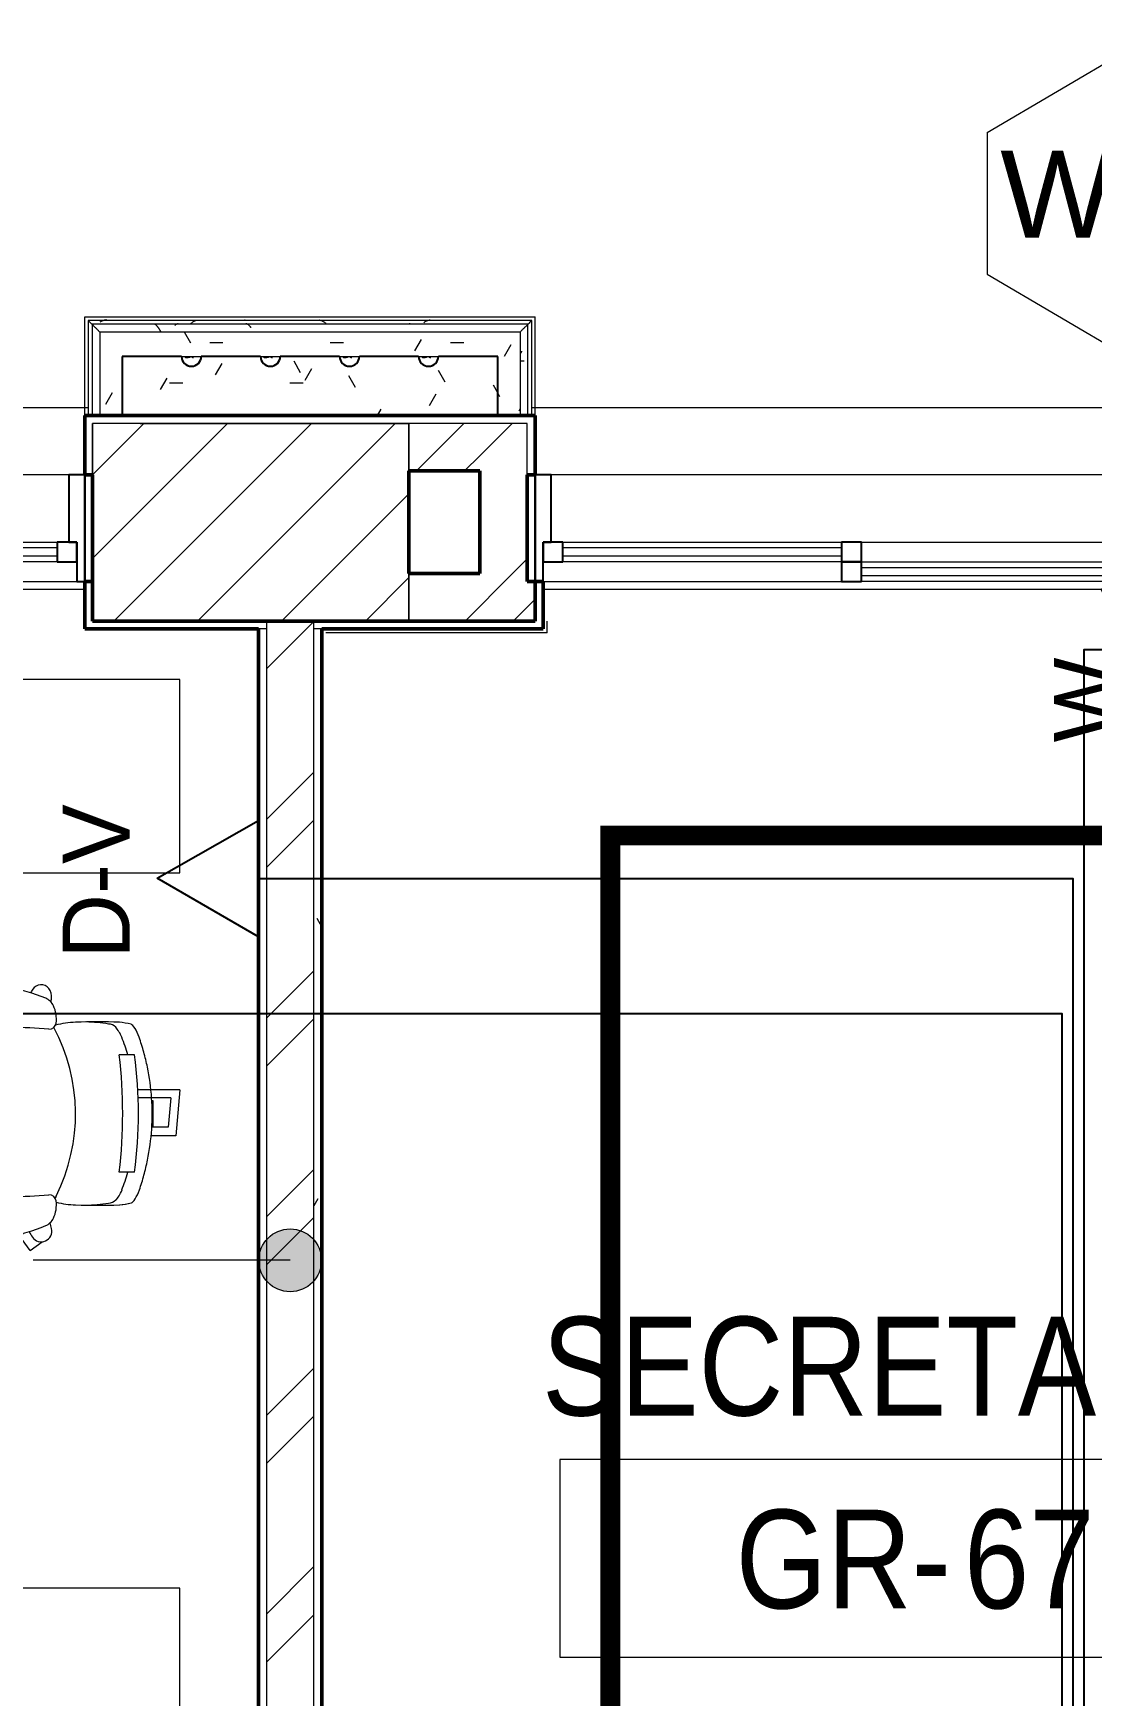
# Model space of a CAD drawing. Header units: millimetres. Extents: x -9358 to 257996, y -67499 to 9117.
# Drawn here: x 5650 to 8328, y -3019 to 1190 of the extents above; entities that cross this region are included whole.
import ezdxf

# ---------------------------------------------------------------- set-up
doc = ezdxf.new("R2010")
doc.units = ezdxf.units.MM
doc.header["$LTSCALE"] = 1000
for name, color, linetype, lineweight in [('A-COL-RFC', 8, 'Continuous', 18), ('A-COL-RFC-1', 8, 'Continuous', 9), ('A-COL-RFC-2', 8, 'Continuous', 50), ('A-FLR-PAT', 8, 'Continuous', 18), ('A-FRN', 8, 'Continuous', 9), ('A-LIN-30-1', 8, 'Continuous', 25), ('A-ROM-NAM', 8, 'Continuous', 9), ('A-TYP-WAL', 8, 'Continuous', 0), ('A-TYP-WIN', 8, 'Continuous', 0), ('A-WAL-CLD', 8, 'Continuous', 9), ('A-WAL-CMU', 8, 'Continuous', 50), ('A-WAL-FIN', 8, 'Continuous', 9), ('A-WAL-LOW-20', 8, 'Continuous', 18), ('A-WAL-LOW-20-1', 8, 'Continuous', 50), ('A-WAL-LOW-30', 8, 'Continuous', 18), ('A-WAL-PAT-1', 8, 'Continuous', 9), ('A-WIN', 8, 'Continuous', 9), ('A-WIN-1', 8, 'Continuous', 25), ('A-WIN-2', 8, 'Continuous', 18)]:
    doc.layers.add(name, color=color, linetype=linetype, lineweight=lineweight)
for name, color, linetype in [('CCTV', 4, 'Continuous'), ('DATANET', 4, 'Continuous'), ('F POINT AGN', 7, 'Continuous'), ('LC-CABLE -10', 4, 'Continuous'), ('LC-DA-CIR', 4, 'Continuous'), ('LC-T-OUTLET', 4, 'Continuous'), ('Route - rack2', 7, 'Continuous')]:
    doc.layers.add(name, color=color, linetype=linetype)
doc.styles.add('Arial_5', font='arial.ttf', dxfattribs={"width": 0.85, "height": 200})
doc.styles.add('Arial_8', font='arial.ttf', dxfattribs={"height": 220})
pattern_1 = [(45, (0, 0), (-251.447, 251.447), []), (45, (0, 381), (-251.447, 251.447), [])]
pattern_2 = [(0, (0, 0), (812.8, 203.2), [33.528, -576.072, 33.528, -576.072, -3251.2]), (0, (0, 0), (812.8, 203.2), [-1219.2, 33.528, -1185.672, 33.528, -576.072, -1422.4]), (0, (0, 0), (812.8, 203.2), [-3048, 33.528, -372.872, 33.528, -982.472]), (120, (304.8, 101.6), (-582.3764, 602.3054), [33.528, -576.072, 33.528, -576.072, -3251.2]), (120, (304.8, 101.6), (-582.3764, 602.3054), [-1219.2, 33.528, -1185.672, 33.528, -576.072, -1422.4]), (120, (304.8, 101.6), (-582.3764, 602.3054), [-3048, 33.528, -372.872, 33.528, -982.472]), (240, (406.4, 508), (-230.4236, -805.5054), [33.528, -576.072, 33.528, -576.072, -3251.2]), (240, (406.4, 508), (-230.4236, -805.5054), [-1219.2, 33.528, -1185.672, 33.528, -576.072, -1422.4]), (240, (406.4, 508), (-230.4236, -805.5054), [-3048, 33.528, -372.872, 33.528, -982.472])]
pattern_3 = [(0, (0, 0), (406.4, 101.6), [33.528, -271.272, 33.528, -271.272, -1625.6]), (0, (0, 0), (406.4, 101.6), [-609.6, 33.528, -576.072, 33.528, -271.272, -711.2]), (0, (0, 0), (406.4, 101.6), [-1524, 33.528, -169.672, 33.528, -474.472]), (120, (152.4, 50.8), (-291.1882, 301.1527), [33.528, -271.272, 33.528, -271.272, -1625.6]), (120, (152.4, 50.8), (-291.1882, 301.1527), [-609.6, 33.528, -576.072, 33.528, -271.272, -711.2]), (120, (152.4, 50.8), (-291.1882, 301.1527), [-1524, 33.528, -169.672, 33.528, -474.472]), (240, (203.2, 254), (-115.2118, -402.7527), [33.528, -271.272, 33.528, -271.272, -1625.6]), (240, (203.2, 254), (-115.2118, -402.7527), [-609.6, 33.528, -576.072, 33.528, -271.272, -711.2]), (240, (203.2, 254), (-115.2118, -402.7527), [-1524, 33.528, -169.672, 33.528, -474.472])]

# ---------------------------------------------------------------- blocks, each defined once
blk = doc.blocks.new('Window Tag - Window Tag-41068-01-Ground Floor Plan')
at = {"layer": 'A-TYP-WIN'}
for p, q in [((-4.506, 1.627), (-0.238, 4.142)), ((-0.238, 4.142), (4.181, 1.556)), ((-4.506, 1.627), (-4.506, -1.959)), ((4.181, 1.556), (4.181, -1.888)), ((-4.506, -1.959), (-0.238, -4.474)), ((-0.238, -4.474), (4.181, -1.888))]:
    blk.add_line(p, q, dxfattribs=at)
blk = doc.blocks.new('D-V')
at = {"color": 3}
blk.add_lwpolyline([(1.2, 256.5), (146.9, 0), (-146.9, 0), (1.2, 256.5)], dxfattribs=at)
at = {"layer": 'CCTV', "color": 2}
blk.add_attdef('D-V', (-225.1, 246.5), '', height=170, dxfattribs=at)
blk = doc.blocks.new('D-W')
at = {"color": 3, "elevation": 0}
blk.add_lwpolyline([(0, 254.5), (146.9, 0), (-146.9, 0), (0, 254.5)], dxfattribs=at)
at = {"layer": 'LC-T-OUTLET', "color": 2}
blk.add_attdef('W', (77.2, 236.3, 0), '', height=170, dxfattribs=at)
blk = doc.blocks.new('access point wifi weather proof')
at = {"layer": 'LC-CABLE -10'}
h = blk.add_hatch(color=3, dxfattribs=at)
h.dxf.hatch_style = 1
h.paths.add_polyline_path([(684.0372, -90.7097), (683.895, -90.6617), (683.895, -90.7577)])
at = {"layer": 'LC-CABLE -10', "color": 3}
blk.add_line((683.3342, -90.7097), (683.895, -90.7097), dxfattribs=at)
blk.add_lwpolyline([(684.0372, -90.7097), (683.895, -90.6617), (683.895, -90.7577)], close=True, dxfattribs=at)
at = {"layer": 'LC-DA-CIR'}
ref = blk.add_blockref('D-W', (683.3342, -90.7097), dxfattribs=dict(at, xscale=-0.0010000000000048, yscale=0.0010000000000048, zscale=0.0010000000000048, rotation=90))
ref.add_attrib('W', 'W', (682.9472, -90.6127), dxfattribs={"layer": 'LC-T-OUTLET', "color": 3, "height": 0.17})
blk = doc.blocks.new('Sliding_Window_Double - 3200 x 2700-2663070-01-Ground Floor Furniture Plan')
at = {"layer": 'A-WIN'}
for p, q in [((-701.8, 180.6), (-1456.3, 180.6)), ((-650.9, 180.6), (53.7, 180.6)), ((153.7, 180.6), (858.2, 180.6)), ((1663.7, 180.6), (909.1, 180.6)), ((-1406.3, 130.6), (-701.8, 130.6)), ((53.7, 130.6), (-650.9, 130.6)), ((858.2, 130.6), (153.7, 130.6)), ((909.1, 130.6), (1613.7, 130.6)), ((-701.8, 80.6), (-1406.3, 80.6)), ((858.2, 80.6), (-650.9, 80.6)), ((1613.7, 80.6), (909.1, 80.6)), ((-1436.3, -89.4), (1643.7, -89.4))]:
    blk.add_line(p, q, dxfattribs=at)
at = {"layer": 'A-WIN-1'}
for p, q in [((-1456.3, 180.6), (-1476.3, 180.6)), ((-1456.3, 80.6), (-1456.3, 180.6)), ((-650.9, 180.6), (-701.8, 180.6)), ((-701.8, 180.6), (-701.8, 130.6)), ((-650.9, 130.6), (-650.9, 180.6)), ((103.7, 180.6), (53.7, 180.6)), ((53.7, 180.6), (53.7, 130.6)), ((153.7, 180.6), (103.7, 180.6)), ((103.7, 180.6), (103.7, 130.6)), ((103.7, 130.6), (103.7, 180.6)), ((153.7, 130.6), (153.7, 180.6)), ((909.1, 180.6), (858.2, 180.6)), ((858.2, 180.6), (858.2, 130.6)), ((909.1, 130.6), (909.1, 180.6)), ((1663.7, 180.6), (1663.7, 80.6)), ((1683.7, -89.4), (1683.7, 180.6)), ((1683.7, 180.6), (1683.7, -89.4)), ((-1476.3, 160.6), (-1476.3, -89.4)), ((-1476.3, -89.4), (-1476.3, 160.6)), ((-1406.3, 130.6), (-1456.3, 130.6)), ((-1456.3, 130.6), (-1456.3, 80.6)), ((-1406.3, 80.6), (-1406.3, 130.6)), ((-650.9, 130.6), (-701.8, 130.6)), ((-701.8, 130.6), (-701.8, 80.6)), ((-701.8, 130.6), (-650.9, 130.6)), ((-650.9, 80.6), (-650.9, 130.6)), ((53.7, 130.6), (103.7, 130.6)), ((103.7, 130.6), (153.7, 130.6)), ((858.2, 130.6), (909.1, 130.6)), ((909.1, 130.6), (858.2, 130.6)), ((858.2, 130.6), (858.2, 80.6)), ((909.1, 80.6), (909.1, 130.6)), ((1663.7, 130.6), (1613.7, 130.6)), ((1613.7, 130.6), (1613.7, 80.6)), ((1663.7, 80.6), (1663.7, 130.6)), ((-1436.3, 80.6), (-1456.3, 80.6)), ((-1456.3, 80.6), (-1406.3, 80.6)), ((-1436.3, -89.4), (-1436.3, 80.6)), ((-701.8, 80.6), (-650.9, 80.6)), ((858.2, 80.6), (909.1, 80.6)), ((1613.7, 80.6), (1663.7, 80.6)), ((1663.7, 80.6), (1643.7, 80.6)), ((1643.7, 80.6), (1643.7, -89.4)), ((-1476.3, -89.4), (-1436.3, -89.4)), ((1643.7, -89.4), (1683.7, -89.4))]:
    blk.add_line(p, q, dxfattribs=at)
at = {"layer": 'A-WIN-2'}
for p, q in [((53.7, 165.6), (-650.9, 165.6)), ((-650.9, 165.6), (-650.9, 145.6)), ((-650.9, 145.6), (53.7, 145.6)), ((53.7, 145.6), (53.7, 165.6)), ((858.2, 165.6), (153.7, 165.6)), ((153.7, 165.6), (153.7, 145.6)), ((153.7, 145.6), (858.2, 145.6)), ((858.2, 145.6), (858.2, 165.6)), ((-701.8, 115.6), (-1406.3, 115.6)), ((-1406.3, 115.6), (-1406.3, 95.6)), ((-1406.3, 95.6), (-701.8, 95.6)), ((-701.8, 95.6), (-701.8, 115.6)), ((1613.7, 115.6), (909.1, 115.6)), ((909.1, 115.6), (909.1, 95.6)), ((909.1, 95.6), (1613.7, 95.6)), ((1613.7, 95.6), (1613.7, 115.6))]:
    blk.add_line(p, q, dxfattribs=at)
blk = doc.blocks.new('Task chair 9554N35 - Task chair 9554N35-733048-01-Ground Floor Furniture Plan')
at = {"layer": 'A-FRN'}
for p, q in [((-59.9, 447.8), (56.2, 437.7)), ((-59.9, 447.8), (-59.9, 341.6)), ((-40.1, 424.9), (-40.1, 342.5)), ((-40.1, 424.9), (34.3, 418.4)), ((56.2, 437.7), (56.2, 375.4)), ((-33.2, 380), (34.3, 380)), ((-33.2, 377), (-33.2, 380)), ((34.3, 418.4), (34.3, 377)), ((-148.6, 333.2), (-148.6, 294.8)), ((148.6, 333.5), (148.6, 294.8)), ((208.7, 134.6), (213.5, 132.2)), ((346.3, 69.3), (324.3, 99.6)), ((309.5, 42.5), (303.3, 51.1)), ((346.3, 69.3), (309.5, 42.5)), ((-172.9, -306.8), (-189.9, -284.3)), ((-172.9, -306.8), (-153.2, -293.1)), ((196.3, -309), (180.3, -287)), ((196.3, -309), (233.1, -282.3)), ((233.1, -282.3), (220.5, -265))]:
    blk.add_line(p, q, dxfattribs=at)
for centre, radius, start, end in [((1, -773.4), 1116.7, 82.4068, 97.6988), ((1424.9, 239.6), 1657.1, 178.0847, 181.9153), ((18.2, -231.9), 573.4, 106.914, 111.6297), ((0, -988.3), 1291.7, 83.3947, 96.6053), ((-18.2, -231.9), 573.4, 68.3703, 73.086), ((-1424.9, 239.6), 1657.1, 358.0847, 1.9153), ((192.1, 200.6), 424.1, 170.8754, 178.7196), ((-202, 267.3), 24.7, 131.8566, 178.735), ((202, 267.3), 24.7, 1.265, 48.1434), ((-192.1, 200.6), 424.1, 1.2804, 9.1246), ((-5.9, 191.7), 225.5, 181.9153, 194.9895), ((1.2, -277.4), 461.4, 63.2725, 118.3184), ((5.9, 191.7), 225.5, 345.5179, 358.0847), ((-257.7, 94.4), 37, 114.5757, 157.5185), ((-239, 54.3), 81.3, 83.0715, 114.7933), ((-231.5, 117.1), 18, 357.6261, 82.7084), ((223.3, 117.1), 18, 97.2916, 182.3739), ((230.8, 54.3), 81.3, 65.2067, 96.9285), ((249.5, 94.4), 37, 22.4815, 65.4243), ((157.4, -76.4), 485.9, 157.6228, 181.0987), ((-301, 96.7), 25.2, 129.5798, 236.5879), ((-296.1, 90.9), 32.8, 82.4202, 129.5798), ((-304.4, 28.7), 95.5, 76.8701, 82.4202), ((1706.6, -39.8), 1926.5, 175.3495, 181.0799), ((-1714.8, -39.8), 1926.5, 358.9201, 4.6505), ((351.4, -138.5), 268.8, 102.9497, 106.1735), ((-165.6, -76.4), 485.9, 358.9013, 22.3772), ((297.3, 97.1), 27.1, 305.0503, 102.9497), ((-270.6, 142.7), 80.3, 236.5879, 244.0605), ((266.7, 140.7), 80.4, 293.4562, 305.0503), ((-253.5, -75.2), 34, 289.5716, 358.4217), ((245.3, -75.2), 34, 181.5783, 250.4284), ((-298.4, -85.1), 30, 181.1693, 265.615), ((-289.7, 26.9), 142.3, 265.5931, 289.5716), ((875.8, -92.8), 1126, 180.8613, 186.3586), ((281.6, 26.9), 142.3, 250.4284, 257.1593), ((-875.8, -92.8), 1126, 353.6414, 359.0315), ((281.6, 26.9), 142.3, 257.1593, 274.4069), ((290.2, -85.1), 30, 274.385, 358.8307), ((-163.7, -208.7), 80, 186.3586, 256.0584), ((163.7, -208.7), 80, 283.9417, 353.6414), ((0, 450.7), 759.4, 256.0584, 283.9417)]:
    blk.add_arc(centre, radius, start, end, dxfattribs=at)
for centre, major_axis, ratio, start_param, end_param in [((-182.4, 335.9), (44.1, 13.7), 0.260293, 1.734544, 2.951577), ((182.6, 337.1), (-43.9, 14.1), 0.248418, 3.3294, 4.551375), ((2833.6, 1083.6), (3058.7, 867.3), 0.246692, 3.007939, 3.042807), ((-178.1, 286.4), (48, 16.7), 0.376203, 1.755174, 2.42563), ((178.1, 286.7), (-48.1, 16.1), 0.383717, 3.814978, 4.524085), ((-2839.6, 1069.5), (-3064.8, 850.5), 0.246639, 3.238935, 3.272795), ((-2833.6, 1083.6), (-3058.7, 867.3), 0.246692, 3.240378, 3.275247)]:
    blk.add_ellipse(centre, major_axis=major_axis, ratio=ratio, start_param=start_param, end_param=end_param, dxfattribs=at)
blk.add_open_spline([(193.1, 345.6), (180.8, 349.8), (155.9, 357.6), (104.9, 369.7), (39.6, 378.5), (-39.7, 378.4), (-105, 369.4), (-155.9, 357.1), (-180.8, 349.3), (-193.1, 344.9)], degree=3, knots=[0, 0, 0, 0, 0.1, 0.2, 0.4, 0.6, 0.8, 0.9, 1, 1, 1, 1], dxfattribs=at)
blk = doc.blocks.new('table50 - table-1749066-01-Ground Floor Furniture Plan')
at = {"layer": 'A-FRN'}
for p, q in [((-26643, 10318.7), (-27132, 10318.7)), ((-26643, 8904.4), (-26643, 10318.7)), ((-27132, 9709.1), (-27132, 8904.4)), ((-27132, 8904.4), (-26643, 8904.4))]:
    blk.add_line(p, q, dxfattribs=at)
blk = doc.blocks.new('table61 - table-1749081-01-Ground Floor Furniture Plan')
at = {"layer": 'A-FRN'}
for p, q in [((-26643, 10318.7), (-27132, 10318.7)), ((-26643, 8904.4), (-26643, 10318.7)), ((-27132, 9709.1), (-27132, 8904.4)), ((-27132, 8904.4), (-26643, 8904.4))]:
    blk.add_line(p, q, dxfattribs=at)
blk = doc.blocks.new('Sliding_Window_Double - 3200 x 2700-V62-01-Ground Floor Furniture Plan')
at = {"layer": 'A-WIN'}
for p, q in [((-701.8, 180.6), (-1456.3, 180.6)), ((-650.9, 180.6), (53.7, 180.6)), ((153.7, 180.6), (858.2, 180.6)), ((1663.7, 180.6), (909.1, 180.6)), ((-1406.3, 130.6), (-701.8, 130.6)), ((53.7, 130.6), (-650.9, 130.6)), ((858.2, 130.6), (153.7, 130.6)), ((909.1, 130.6), (1613.7, 130.6)), ((-701.8, 80.6), (-1406.3, 80.6)), ((858.2, 80.6), (-650.9, 80.6)), ((1613.7, 80.6), (909.1, 80.6)), ((-1436.3, -89.4), (1643.7, -89.4))]:
    blk.add_line(p, q, dxfattribs=at)
at = {"layer": 'A-WIN-1'}
for p, q in [((-1476.3, 180.6), (-1476.3, -89.4)), ((-1456.3, 180.6), (-1476.3, 180.6)), ((-1476.3, -89.4), (-1476.3, 180.6)), ((-1456.3, 80.6), (-1456.3, 180.6)), ((-650.9, 180.6), (-701.8, 180.6)), ((-701.8, 180.6), (-701.8, 130.6)), ((-650.9, 130.6), (-650.9, 180.6)), ((103.7, 180.6), (53.7, 180.6)), ((53.7, 180.6), (53.7, 130.6)), ((153.7, 180.6), (103.7, 180.6)), ((103.7, 180.6), (103.7, 130.6)), ((103.7, 130.6), (103.7, 180.6)), ((153.7, 130.6), (153.7, 180.6)), ((909.1, 180.6), (858.2, 180.6)), ((858.2, 180.6), (858.2, 130.6)), ((909.1, 130.6), (909.1, 180.6)), ((1683.7, 180.6), (1663.7, 180.6)), ((1663.7, 180.6), (1663.7, 80.6)), ((1683.7, -89.4), (1683.7, 180.6)), ((1703.7, 180.6), (1683.7, 180.6)), ((1683.7, 180.6), (1683.7, -89.4)), ((-1406.3, 130.6), (-1456.3, 130.6)), ((-1456.3, 130.6), (-1456.3, 80.6)), ((-1406.3, 80.6), (-1406.3, 130.6)), ((-650.9, 130.6), (-701.8, 130.6)), ((-701.8, 130.6), (-701.8, 80.6)), ((-701.8, 130.6), (-650.9, 130.6)), ((-650.9, 80.6), (-650.9, 130.6)), ((53.7, 130.6), (103.7, 130.6)), ((103.7, 130.6), (153.7, 130.6)), ((858.2, 130.6), (909.1, 130.6)), ((909.1, 130.6), (858.2, 130.6)), ((858.2, 130.6), (858.2, 80.6)), ((909.1, 80.6), (909.1, 130.6)), ((1663.7, 130.6), (1613.7, 130.6)), ((1613.7, 130.6), (1613.7, 80.6)), ((1663.7, 80.6), (1663.7, 130.6)), ((-1436.3, 80.6), (-1456.3, 80.6)), ((-1456.3, 80.6), (-1406.3, 80.6)), ((-1436.3, -89.4), (-1436.3, 80.6)), ((-701.8, 80.6), (-650.9, 80.6)), ((858.2, 80.6), (909.1, 80.6)), ((1613.7, 80.6), (1663.7, 80.6)), ((1663.7, 80.6), (1643.7, 80.6)), ((1643.7, 80.6), (1643.7, -89.4)), ((-1476.3, -89.4), (-1436.3, -89.4)), ((1643.7, -89.4), (1683.7, -89.4))]:
    blk.add_line(p, q, dxfattribs=at)
at = {"layer": 'A-WIN-2'}
for p, q in [((53.7, 165.6), (-650.9, 165.6)), ((-650.9, 165.6), (-650.9, 145.6)), ((-650.9, 145.6), (53.7, 145.6)), ((53.7, 145.6), (53.7, 165.6)), ((858.2, 165.6), (153.7, 165.6)), ((153.7, 165.6), (153.7, 145.6)), ((153.7, 145.6), (858.2, 145.6)), ((858.2, 145.6), (858.2, 165.6)), ((-701.8, 115.6), (-1406.3, 115.6)), ((-1406.3, 115.6), (-1406.3, 95.6)), ((-1406.3, 95.6), (-701.8, 95.6)), ((-701.8, 95.6), (-701.8, 115.6)), ((1613.7, 115.6), (909.1, 115.6)), ((909.1, 115.6), (909.1, 95.6)), ((909.1, 95.6), (1613.7, 95.6)), ((1613.7, 95.6), (1613.7, 115.6))]:
    blk.add_line(p, q, dxfattribs=at)
blk = doc.blocks.new('FP_544-01-Ground Floor Furniture Plan')
at = {"layer": 'A-WAL-PAT-1'}
for p, q in [((6433.1, 518.6), (6434.8, 517.4)), ((6434.8, 517.4), (6437.7, 516.8)), ((6437.7, 516.8), (6441.4, 516.9)), ((6441.4, 516.9), (6445.4, 517.9)), ((6445.4, 517.9), (6449.5, 519.7)), ((6450, 520), (6451.4, 518.4)), ((6451.4, 518.4), (6453.4, 517.4)), ((6453.4, 517.4), (6455.7, 517.1))]:
    blk.add_line(p, q, dxfattribs=at)
blk = doc.blocks.new('FP_545-01-Ground Floor Furniture Plan')
at = {"layer": 'A-WAL-PAT-1'}
for p, q in [((6232.8, 518.6), (6234.7, 517.4)), ((6234.7, 517.4), (6237.5, 516.8)), ((6237.5, 516.8), (6241.2, 516.9)), ((6241.2, 516.9), (6245.3, 517.9)), ((6245.3, 517.9), (6249.4, 519.8)), ((6249.8, 520), (6251.2, 518.4)), ((6251.2, 518.4), (6253.1, 517.5)), ((6253.1, 517.5), (6255.3, 517.2))]:
    blk.add_line(p, q, dxfattribs=at)
blk = doc.blocks.new('FP_546-01-Ground Floor Furniture Plan')
at = {"layer": 'A-WAL-PAT-1'}
for p, q in [((6033.1, 518.5), (6035, 517.4)), ((6035, 517.4), (6037.9, 516.8)), ((6037.9, 516.8), (6041.6, 516.9)), ((6041.6, 516.9), (6045.7, 518)), ((6045.7, 518), (6049.8, 519.9)), ((6050, 520), (6051.4, 518.5)), ((6051.4, 518.5), (6053.3, 517.5)), ((6053.3, 517.5), (6055.5, 517.3))]:
    blk.add_line(p, q, dxfattribs=at)
blk = doc.blocks.new('FP_547-01-Ground Floor Furniture Plan')
at = {"layer": 'A-WAL-PAT-1'}
for p, q in [((6633, 518.7), (6634.8, 517.5)), ((6634.8, 517.5), (6637.6, 516.8)), ((6637.6, 516.8), (6641.3, 516.9)), ((6641.3, 516.9), (6645.3, 517.9)), ((6645.3, 517.9), (6649.4, 519.7)), ((6650, 520), (6651.5, 518.3)), ((6651.5, 518.3), (6653.5, 517.3)), ((6653.5, 517.3), (6655.8, 517.1))]:
    blk.add_line(p, q, dxfattribs=at)
blk = doc.blocks.new('Walls 429 - Walls 304-2900083-01-Ground Floor Furniture Plan')
at = {"layer": 'A-WAL-PAT-1'}
h = blk.add_hatch(dxfattribs=at)
h.set_pattern_fill('FP_136', color=256, style=0, pattern_type=2)
h.set_pattern_definition(pattern_3)
h.paths.add_polyline_path([(6277.9, 370), (6825, 370), (6825, 520), (6675, 520), (6670.2, 505.3), (6657.7, 496.2), (6642.3, 496.2), (6629.8, 505.3), (6625, 520), (6475, 520), (6470.2, 505.3), (6457.7, 496.2), (6442.3, 496.2), (6429.8, 505.3), (6425, 520), (6274.8, 520), (6270, 505.3), (6257.5, 496.2), (6242, 496.2), (6229.5, 505.3), (6224.8, 520), (6075, 520), (6070.2, 505.3), (6057.7, 496.2), (6042.3, 496.2), (6029.8, 505.3), (6025, 520), (5875, 520), (5875, 370), (6155, 370)], flags=0)
at = {"layer": 'A-LIN-30-1'}
for p, q in [((6025, 520), (5875, 520)), ((5875, 520), (5875, 370)), ((6224.8, 520), (6075, 520)), ((6425, 520), (6274.8, 520)), ((6625, 520), (6475, 520)), ((6825, 520), (6675, 520)), ((6825, 370), (6825, 520)), ((5875, 370), (6825, 370))]:
    blk.add_line(p, q, dxfattribs=at)
for centre in [(6050, 520), (6249.8, 520), (6450, 520), (6650, 520)]:
    blk.add_arc(centre, 25, 180, 0, dxfattribs=at)
at = {"layer": 'A-WAL-FIN'}
for p, q in [((6025, 520), (6050, 520)), ((6050, 520), (6075, 520)), ((6224.8, 520), (6249.8, 520)), ((6249.8, 520), (6274.8, 520)), ((6425, 520), (6450, 520)), ((6450, 520), (6475, 520)), ((6625, 520), (6650, 520)), ((6650, 520), (6675, 520))]:
    blk.add_line(p, q, dxfattribs=at)
at = {"layer": 'A-WAL-LOW-20-1'}
for name in ['FP_546-01-Ground Floor Furniture Plan', 'FP_545-01-Ground Floor Furniture Plan', 'FP_544-01-Ground Floor Furniture Plan', 'FP_547-01-Ground Floor Furniture Plan']:
    blk.add_blockref(name, (0, 0), dxfattribs=at)
blk = doc.blocks.new('FP_548-01-Ground Floor Furniture Plan')
at = {"layer": 'A-WAL-LOW-20'}
blk.add_line((6901.4, 370), (6901.4, 601.4), dxfattribs=at)
at = {"layer": 'A-WAL-PAT-1'}
for p, q in [((6882, 525.8), (6882.4, 526.7)), ((6892.3, 508), (6882, 508)), ((6882.4, 526.7), (6882.9, 527.5)), ((6882.9, 527.5), (6883.4, 528.3)), ((6883.4, 528.3), (6883.9, 529.2)), ((6883.9, 529.2), (6884.4, 530)), ((6884.4, 530), (6884.9, 530.9)), ((6884.9, 530.9), (6885.3, 531.7)), ((6885.3, 531.7), (6885.8, 532.5)), ((6885.8, 532.5), (6886.3, 533.4)), ((6882, 503.8), (6882.3, 503.2)), ((6882.3, 503.2), (6882.7, 502.5))]:
    blk.add_line(p, q, dxfattribs=at)
blk = doc.blocks.new('FP_549-01-Ground Floor Furniture Plan')
at = {"layer": 'A-WAL-LOW-20'}
blk.add_line((6911.1, 370), (6911.1, 611.1), dxfattribs=at)
blk = doc.blocks.new('FP_550-01-Ground Floor Furniture Plan')
at = {"layer": 'A-WAL-LOW-20'}
blk.add_line((6901.4, 601.4), (5798.6, 601.4), dxfattribs=at)
at = {"layer": 'A-WAL-PAT-1'}
for p, q in [((5958, 601.1), (5957.4, 601.4)), ((5958.5, 600.8), (5958, 601.1)), ((5959, 600.5), (5958.5, 600.8)), ((5959.5, 600.1), (5959, 600.5)), ((5960.1, 599.7), (5959.5, 600.1)), ((5960.6, 599.3), (5960.1, 599.7)), ((5961.1, 598.8), (5960.6, 599.3)), ((5961.6, 598.3), (5961.1, 598.8)), ((5962.2, 597.8), (5961.6, 598.3)), ((5962.7, 597.3), (5962.2, 597.8)), ((5963.2, 596.7), (5962.7, 597.3)), ((5963.7, 596.1), (5963.2, 596.7)), ((5964.2, 595.5), (5963.7, 596.1)), ((5964.8, 594.9), (5964.2, 595.5)), ((5965.3, 594.2), (5964.8, 594.9)), ((5965.8, 593.5), (5965.3, 594.2)), ((5966.3, 592.8), (5965.8, 593.5)), ((5966.9, 592.1), (5966.3, 592.8)), ((5967.4, 591.3), (5966.9, 592.1)), ((5967.9, 590.5), (5967.4, 591.3)), ((5968.4, 589.7), (5967.9, 590.5)), ((5969, 588.9), (5968.4, 589.7)), ((6008.8, 598.7), (6008.2, 598.2)), ((6009.3, 599.2), (6008.8, 598.7)), ((6009.8, 599.6), (6009.3, 599.2)), ((6010.3, 600), (6009.8, 599.6)), ((6010.9, 600.4), (6010.3, 600)), ((6011.4, 600.7), (6010.9, 600.4)), ((6011.9, 601.1), (6011.4, 600.7)), ((6012.4, 601.3), (6011.9, 601.1)), ((6013, 601.6), (6012.4, 601.3)), ((6013.5, 601.8), (6013, 601.6)), ((6014, 602), (6013.5, 601.8)), ((6014.5, 602.2), (6014, 602)), ((6015.1, 602.3), (6014.5, 602.2)), ((6015.6, 602.4), (6015.1, 602.3)), ((6016.1, 602.5), (6015.6, 602.4)), ((6016.6, 602.5), (6016.1, 602.5)), ((6188.4, 602.5), (6187.9, 602.5)), ((6188.9, 602.4), (6188.4, 602.5)), ((6189.5, 602.4), (6188.9, 602.4)), ((6190, 602.2), (6189.5, 602.4)), ((6190.5, 602.1), (6190, 602.2)), ((6191, 601.9), (6190.5, 602.1)), ((6191.6, 601.7), (6191, 601.9)), ((6192.1, 601.4), (6191.6, 601.7)), ((6192.6, 601.1), (6192.1, 601.4)), ((6193.1, 600.8), (6192.6, 601.1)), ((6193.7, 600.5), (6193.1, 600.8)), ((6194.2, 600.1), (6193.7, 600.5)), ((6194.7, 599.7), (6194.2, 600.1)), ((6195.2, 599.3), (6194.7, 599.7)), ((6195.7, 598.8), (6195.2, 599.3)), ((6196.3, 598.3), (6195.7, 598.8)), ((6196.8, 597.8), (6196.3, 598.3)), ((6197.3, 597.3), (6196.8, 597.8)), ((6197.8, 596.7), (6197.3, 597.3)), ((6198.4, 596.1), (6197.8, 596.7)), ((6198.9, 595.5), (6198.4, 596.1)), ((6199.4, 594.8), (6198.9, 595.5)), ((6199.9, 594.2), (6199.4, 594.8)), ((6200.5, 593.5), (6199.9, 594.2)), ((6201, 592.8), (6200.5, 593.5)), ((6601.1, 602.2), (6600.6, 602)), ((6601.6, 602.3), (6601.1, 602.2)), ((6602.2, 602.4), (6601.6, 602.3)), ((6602.7, 602.5), (6602.2, 602.4)), ((6603.2, 602.5), (6602.7, 602.5)), ((5969.5, 588.1), (5969, 588.9)), ((5970, 587.3), (5969.5, 588.1)), ((5970.5, 586.4), (5970, 587.3)), ((5971.1, 585.5), (5970.5, 586.4)), ((5971.6, 584.7), (5971.1, 585.5)), ((5972.1, 583.8), (5971.6, 584.7)), ((5972.6, 582.9), (5972.1, 583.8)), ((5973.1, 582), (5972.6, 582.9))]:
    blk.add_line(p, q, dxfattribs=at)
blk = doc.blocks.new('FP_551-01-Ground Floor Furniture Plan')
at = {"layer": 'A-WAL-LOW-20'}
blk.add_line((6911.1, 611.1), (5788.9, 611.1), dxfattribs=at)
at = {"layer": 'A-WAL-PAT-1'}
for p, q in [((5820.2, 607.5), (5818.7, 606.6)), ((5821.7, 608.4), (5820.2, 607.5)), ((5823.2, 609.1), (5821.7, 608.4)), ((5824.8, 609.8), (5823.2, 609.1)), ((5826.3, 610.4), (5824.8, 609.8)), ((5827.8, 611), (5826.3, 610.4)), ((5829.3, 611.4), (5827.8, 611)), ((5830.8, 611.7), (5829.3, 611.4)), ((5832.4, 612), (5830.8, 611.7)), ((5833.9, 612.2), (5832.4, 612)), ((5835.4, 612.2), (5833.9, 612.2)), ((5892.8, 602.3), (5926.3, 602.3)), ((6048.5, 603.1), (6047, 601.8)), ((6050, 604.3), (6048.5, 603.1)), ((6051.5, 605.4), (6050, 604.3)), ((6053.1, 606.4), (6051.5, 605.4)), ((6054.6, 607.4), (6053.1, 606.4)), ((6056.1, 608.2), (6054.6, 607.4)), ((6057.6, 609), (6056.1, 608.2)), ((6059.1, 609.7), (6057.6, 609)), ((6060.7, 610.4), (6059.1, 609.7)), ((6062.2, 610.9), (6060.7, 610.4)), ((6185.7, 612.1), (6184.2, 612)), ((6187.2, 612.2), (6185.7, 612.1)), ((6375.3, 611.4), (6373.8, 611.7)), ((6376.9, 611), (6375.3, 611.4)), ((6378.4, 610.4), (6376.9, 611)), ((6379.9, 609.8), (6378.4, 610.4)), ((6381.4, 609.2), (6379.9, 609.8)), ((6383, 608.4), (6381.4, 609.2)), ((6384.5, 607.5), (6383, 608.4)), ((6386, 606.6), (6384.5, 607.5)), ((6387.5, 605.6), (6386, 606.6)), ((6389, 604.5), (6387.5, 605.6)), ((6390.6, 603.3), (6389, 604.5)), ((6502.4, 602.3), (6535.9, 602.3)), ((6639.3, 606.2), (6637.8, 605.1)), ((6640.8, 607.2), (6639.3, 606.2)), ((6642.3, 608.1), (6640.8, 607.2)), ((6643.9, 608.9), (6642.3, 608.1)), ((6645.4, 609.6), (6643.9, 608.9)), ((6646.9, 610.2), (6645.4, 609.6)), ((6648.4, 610.8), (6646.9, 610.2)), ((6650, 611.2), (6648.4, 610.8)), ((6651.5, 611.6), (6650, 611.2)), ((6653, 611.9), (6651.5, 611.6)), ((6654.5, 612.1), (6653, 611.9)), ((6807.2, 602.3), (6840.7, 602.3))]:
    blk.add_line(p, q, dxfattribs=at)
blk = doc.blocks.new('FP_552-01-Ground Floor Furniture Plan')
at = {"layer": 'A-WAL-LOW-20'}
blk.add_line((5798.6, 601.4), (5798.6, 370), dxfattribs=at)
blk = doc.blocks.new('FP_553-01-Ground Floor Furniture Plan')
at = {"layer": 'A-WAL-LOW-20'}
blk.add_line((5788.9, 611.1), (5788.9, 370), dxfattribs=at)
blk = doc.blocks.new('Walls 430 - Walls 78-2900227-01-Ground Floor Furniture Plan')
at = {"layer": 'A-WAL-PAT-1'}
h = blk.add_hatch(dxfattribs=at)
h.set_pattern_fill('FP_136', color=256, style=0, pattern_type=2)
h.set_pattern_definition(pattern_3)
h.paths.add_polyline_path([(6050, 520), (6054, 518), (6054, 518.9), (6051.5, 519.6)], flags=0)
h.paths.add_polyline_path([(6249.8, 520), (6253.7, 518), (6253.7, 518.9), (6251.3, 519.6)], flags=0)
h.paths.add_polyline_path([(6450, 520), (6454, 518), (6454, 518.9), (6451.5, 519.6)], flags=0)
h.paths.add_polyline_path([(6650, 520), (6654, 518), (6654, 518.9), (6651.5, 519.6)], flags=0)
h.paths.add_polyline_path([(6825, 370), (6881.7, 370), (6881.7, 581.7), (5818.3, 581.7), (5818.3, 370), (5875, 370), (5875, 520), (6025, 520), (6025.6, 520), (6074.2, 520), (6075, 520), (6224.8, 520), (6225.4, 520), (6273.9, 520), (6274.8, 520), (6425, 520), (6425.6, 520), (6474.2, 520), (6475, 520), (6625, 520), (6625.6, 520), (6674.4, 519.8), (6675, 520), (6825, 520), (6825, 480.7)], flags=0)
at = {"layer": 'A-WAL-LOW-20'}
for p, q in [((6881.7, 581.7), (5818.3, 581.7)), ((5818.3, 581.7), (5818.3, 370)), ((6881.7, 581.7), (6881.7, 370))]:
    blk.add_line(p, q, dxfattribs=at)
for points, knots in [([(5788.9, 611.1), (5788.9, 611.1), (5789.3, 610.7), (5792.2, 607.8), (5796.1, 603.9), (5798, 602)], [0.1701475, 0.1701475, 0.1701475, 0.1701475, 0.25, 0.5, 0.6488772, 0.6488772, 0.6488772, 0.6488772]), ([(5798.6, 601.4), (5798.6, 601.4), (5798.8, 601.2), (5799.7, 600.3), (5801.4, 598.6), (5803, 597), (5804.9, 595.1), (5807.1, 592.9), (5809.6, 590.4), (5813.3, 586.7), (5816.2, 583.7), (5818.3, 581.7)], [0.4599876, 0.4599876, 0.4599876, 0.4599876, 0.5, 0.6, 0.65, 0.7, 0.75, 0.8, 0.85, 0.9, 1, 1, 1, 1]), ([(6901.4, 601.4), (6901.4, 601.4), (6901.2, 601.2), (6900.3, 600.3), (6898.6, 598.6), (6897, 597), (6895.1, 595.1), (6892.9, 592.9), (6890.4, 590.4), (6886.7, 586.7), (6883.7, 583.8), (6881.7, 581.7)], [0.4599876, 0.4599876, 0.4599876, 0.4599876, 0.5, 0.6, 0.65, 0.7, 0.75, 0.8, 0.85, 0.9, 1, 1, 1, 1]), ([(6911.1, 611.1), (6911.1, 611.1), (6910.7, 610.7), (6907.8, 607.8), (6903.9, 603.9), (6902, 602)], [0.1701475, 0.1701475, 0.1701475, 0.1701475, 0.25, 0.5, 0.6488772, 0.6488772, 0.6488772, 0.6488772])]:
    blk.add_open_spline(points, degree=3, knots=knots, dxfattribs=at)
for name in ['FP_551-01-Ground Floor Furniture Plan', 'FP_553-01-Ground Floor Furniture Plan', 'FP_550-01-Ground Floor Furniture Plan', 'FP_552-01-Ground Floor Furniture Plan', 'FP_548-01-Ground Floor Furniture Plan', 'FP_549-01-Ground Floor Furniture Plan']:
    blk.add_blockref(name, (0, 0), dxfattribs=at)
blk = doc.blocks.new('M_Room Tag_Small - M_Room Tag_Small-919701-01-Ground Floor Furniture Plan')
at = {"layer": 'A-ROM-NAM'}
for p, q in [((9, 2.5), (-9, 2.5)), ((-9, 2.5), (-9, -2.5)), ((9, -2.5), (9, 2.5)), ((-9, -2.5), (9, -2.5))]:
    blk.add_line(p, q, dxfattribs=at)
blk = doc.blocks.new('G')
at = {"layer": 'A-COL-RFC-1'}
h = blk.add_hatch(dxfattribs=at)
h.set_pattern_fill('FP_4', color=256, style=0, pattern_type=2)
h.set_pattern_definition([(45, (0, 0), (-106.066, 106.066), [])])
h.paths.add_polyline_path([(6600, -150), (6600, 350), (5800, 350), (5800, -150), (6523.7, -150)], flags=0)
at = {"layer": 'A-WAL-PAT-1'}
h = blk.add_hatch(dxfattribs=at)
h.set_pattern_fill('FP_1', color=256, style=0, pattern_type=2)
h.set_pattern_definition(pattern_1)
h.paths.add_polyline_path([(6600, 230), (6780, 230), (6780, 350), (6600, 350)], flags=0)
h = blk.add_hatch(dxfattribs=at)
h.set_pattern_fill('FP_1', color=256, style=0, pattern_type=2)
h.set_pattern_definition(pattern_1)
h.paths.add_polyline_path([(6900, -30), (6900, 350), (6780, 350), (6780, -30)], flags=0)
h = blk.add_hatch(dxfattribs=at)
h.set_pattern_fill('FP_1', color=256, style=0, pattern_type=2)
h.set_pattern_definition(pattern_1)
h.paths.add_polyline_path([(6920, -150), (6920, -50), (6900, -50), (6900, -30), (6600, -30), (6600, -150), (6900, -150)], flags=0)
h = blk.add_hatch(dxfattribs=at)
h.set_pattern_fill('FP_1', color=256, style=0, pattern_type=2)
h.set_pattern_definition(pattern_1)
h.paths.add_polyline_path([(6300, -7960), (6360, -7960), (6360, -7840), (6300, -7840), (6300, -7820), (6240, -7820), (6240, -7960)], flags=0)
h.paths.add_polyline_path([(6300, -6820), (6300, -6800), (6360, -6800), (6360, -150), (6240, -150), (6240, -6820)], flags=0)
h = blk.add_hatch(dxfattribs=at)
h.set_pattern_fill('FP_2', color=256, style=0, pattern_type=2)
h.set_pattern_definition(pattern_2)
h.paths.add_polyline_path([(6360, -170), (6940, -170), (6940, -150), (6360, -150)], flags=0)
h = blk.add_hatch(dxfattribs=at)
h.set_pattern_fill('FP_2', color=256, style=0, pattern_type=2)
h.set_pattern_definition(pattern_2)
h.paths.add_polyline_path([(6240, -7940), (6240, -7820), (6220, -7820), (6220, -7940)], flags=0)
h.paths.add_polyline_path([(6240, -6820), (6240, -170), (6220, -170), (6220, -6820)], flags=0)
h = blk.add_hatch(dxfattribs=at)
h.set_pattern_fill('FP_2', color=256, style=0, pattern_type=2)
h.set_pattern_definition(pattern_2)
h.paths.add_polyline_path([(6380, -7940), (6380, -7820), (6300, -7820), (6300, -7840), (6360, -7840), (6360, -7940)], flags=0)
h.paths.add_polyline_path([(6300, -6820), (6380, -6820), (6380, -170), (6360, -170), (6360, -6800), (6300, -6800)], flags=0)
at = {"layer": 'A-COL-RFC'}
for p, q in [((5920, 350), (5800, 350)), ((5800, 350), (5800, 220)), ((6600, 350), (5920, 350)), ((6600, 230), (6600, 350)), ((6600, -150), (6600, -30))]:
    blk.add_line(p, q, dxfattribs=at)
at = {"layer": 'A-COL-RFC-2'}
for p, q in [((5800, 220), (5800, -150)), ((6600, -30), (6600, 230)), ((5800, -150), (6600, -150))]:
    blk.add_line(p, q, dxfattribs=at)
at = {"layer": 'A-FLR-PAT'}
for p, q in [((5789.2, 390), (2670, 390)), ((10089.2, 390), (6910.8, 390))]:
    blk.add_line(p, q, dxfattribs=at)
at = {"layer": 'A-WAL-CLD'}
for p, q in [((6900, 350), (6600, 350)), ((6900, 220), (6900, 350)), ((6240, -150), (6240, -6820)), ((6360, -6800), (6360, -150)), ((6240, -170), (6220, -170)), ((6380, -170), (6360, -170))]:
    blk.add_line(p, q, dxfattribs=at)
at = {"layer": 'A-WAL-CMU'}
for p, q in [((6920, 370), (5780, 370)), ((5780, 370), (5780, 220)), ((6920, 220), (6920, 370)), ((5780, 220), (5800, 220)), ((6600, 230), (6780, 230)), ((6780, 230), (6780, -30)), ((6900, -50), (6900, 220)), ((6900, 220), (6920, 220)), ((6780, -30), (6600, -30)), ((5800, -50), (5780, -50)), ((5780, -50), (5780, -170)), ((5800, -150), (5800, -50)), ((6940, -50), (6900, -50)), ((6920, -150), (6920, -50)), ((6940, -170), (6940, -50)), ((6920, -150), (5800, -150)), ((5780, -170), (6220, -170)), ((6220, -170), (6220, -6820)), ((6380, -6820), (6380, -170)), ((6380, -170), (6940, -170))]:
    blk.add_line(p, q, dxfattribs=at)
at = {"layer": 'A-WAL-LOW-30'}
for p, q in [((5780, 620), (6920, 620)), ((5780, 370), (5780, 620)), ((6920, 370), (6920, 620)), ((5800, 220), (5800, 350)), ((5920, 350), (6600, 350)), ((6600, 350), (6600, 230)), ((6600, -30), (6600, -150)), ((5780, -70), (2600, -70)), ((10055, -70), (6940, -70)), ((6950, -180), (6950, -150)), ((6950, -180), (6390, -180))]:
    blk.add_line(p, q, dxfattribs=at)
at = {"layer": 'A-FRN'}
for name, p, rotation in [('table50 - table-1749066-01-Ground Floor Furniture Plan', (14925, 26344.7), 89.99999999999991), ('Task chair 9554N35 - Task chair 9554N35-733048-01-Ground Floor Furniture Plan', (5572.8, -1397), 269.9999999999606), ('table61 - table-1749081-01-Ground Floor Furniture Plan', (14925, 24044.7), 89.99999999999991)]:
    blk.add_blockref(name, p, dxfattribs=dict(at, rotation=rotation))
at = {"layer": 'A-ROM-NAM', "xscale": 99.99999999999991, "yscale": 99.99999999999991, "zscale": 99.99999999999991}
blk.add_blockref('M_Room Tag_Small - M_Room Tag_Small-919701-01-Ground Floor Furniture Plan', (7882.1, -2523), dxfattribs=at)
at = {"layer": 'A-WAL-LOW-20'}
blk.add_blockref('Walls 430 - Walls 78-2900227-01-Ground Floor Furniture Plan', (0, 0), dxfattribs=at)
at = {"layer": 'A-WAL-LOW-20-1'}
blk.add_blockref('Walls 429 - Walls 304-2900083-01-Ground Floor Furniture Plan', (0, 0), dxfattribs=at)
at = {"layer": 'A-WIN', "rotation": 180}
for name, p in [('Sliding_Window_Double - 3200 x 2700-V62-01-Ground Floor Furniture Plan', (4303.7, 130.6)), ('Sliding_Window_Double - 3200 x 2700-2663070-01-Ground Floor Furniture Plan', (8603.7, 130.6))]:
    blk.add_blockref(name, p, dxfattribs=at)
at = {"layer": 'A-ROM-NAM', "char_height": 250, "attachment_point": 1, "style": 'Arial_5'}
for s, insert, width in [('SECRETARY', (6937.3, -1911.4), 2323.29), ('GR-', (7427.3, -2399.8), 699.873), ('67', (8004.8, -2399.8), 418.481)]:
    blk.add_mtext(s, dxfattribs=dict(at, insert=insert, width=width))
blk = doc.blocks.new('RACK 2- ROUTE .')
at = {"layer": 'F POINT AGN', "color": 1, "const_width": 50}
blk.add_lwpolyline([(7717, -19446), (7717, -13583), (5863, -13583), (5863, -15682), (561, -15682), (561, -13123), (7602, -13123), (7602, -7571), (1136, -7571), (1136, -709), (5502, -709), (5502, -7372), (7110, -7372), (7110, -841), (10508, -841)], dxfattribs=at)

msp = doc.modelspace()

# ---------------------------------------------------------------- block references
msp.add_blockref('G', (0, -148.1))

# ---------------------------------------------------------------- next in the draw order: hatches: boundary and pattern name
at = {"layer": 'A-TYP-WAL'}
h = msp.add_hatch(color=256, dxfattribs=at)
edge = h.paths.add_edge_path(flags=0)
edge.add_arc((6300, -1916.6), 79.4, 0, 360)

# ---------------------------------------------------------------- next in the draw order: linework, layer by layer
msp.add_line((6300, -1916.6), (5649.9, -1916.6), dxfattribs=at)
msp.add_circle((6300, -1916.6), 79.4, dxfattribs=at)
at = {"layer": 'DATANET', "color": 3}
for points in [[(8441.4, -371), (8308.3, -371), (8308.3, -4938.1)], [(247.2, -771.5), (247.2, -1292), (8252.1, -1292), (8252.1, -4938.1)], [(6220, -950.3), (8280.2, -950.3), (8280.2, -4938.1)]]:
    msp.add_lwpolyline(points, dxfattribs=at)

# ---------------------------------------------------------------- next in the draw order: block references
at = {"layer": 'A-TYP-WIN', "xscale": 99.99999999999991, "yscale": 99.99999999999991, "zscale": 99.99999999999991}
msp.add_blockref('Window Tag - Window Tag-41068-01-Ground Floor Plan', (8514.1, 775.9), dxfattribs=at)
at = {"layer": 'DATANET', "color": 3, "xscale": 1000, "yscale": 1000, "zscale": 1000, "rotation": 90}
msp.add_blockref('access point wifi weather proof', (-82209.7, -683552.3), dxfattribs=at)
at = {"layer": 'DATANET', "color": 3}
ref = msp.add_blockref('D-V', (6220, -950.3), dxfattribs=dict(at, rotation=90.00000000000006))
ref.add_attrib('D-V', 'D-V', (5894, -1153.3), dxfattribs={"layer": 'CCTV', "color": 3, "height": 170, "rotation": 90})
at = {"layer": 'Route - rack2', "color": 1}
msp.add_blockref('RACK 2- ROUTE .', (0, 0), dxfattribs=at)

# ---------------------------------------------------------------- next in the draw order: texts
at = {"layer": 'A-TYP-WIN', "insert": (8096.6, 892.8), "char_height": 220, "width": 609.282, "attachment_point": 1, "style": 'Arial_8'}
msp.add_mtext('WN', dxfattribs=at)

doc.saveas('drawing.dxf')
